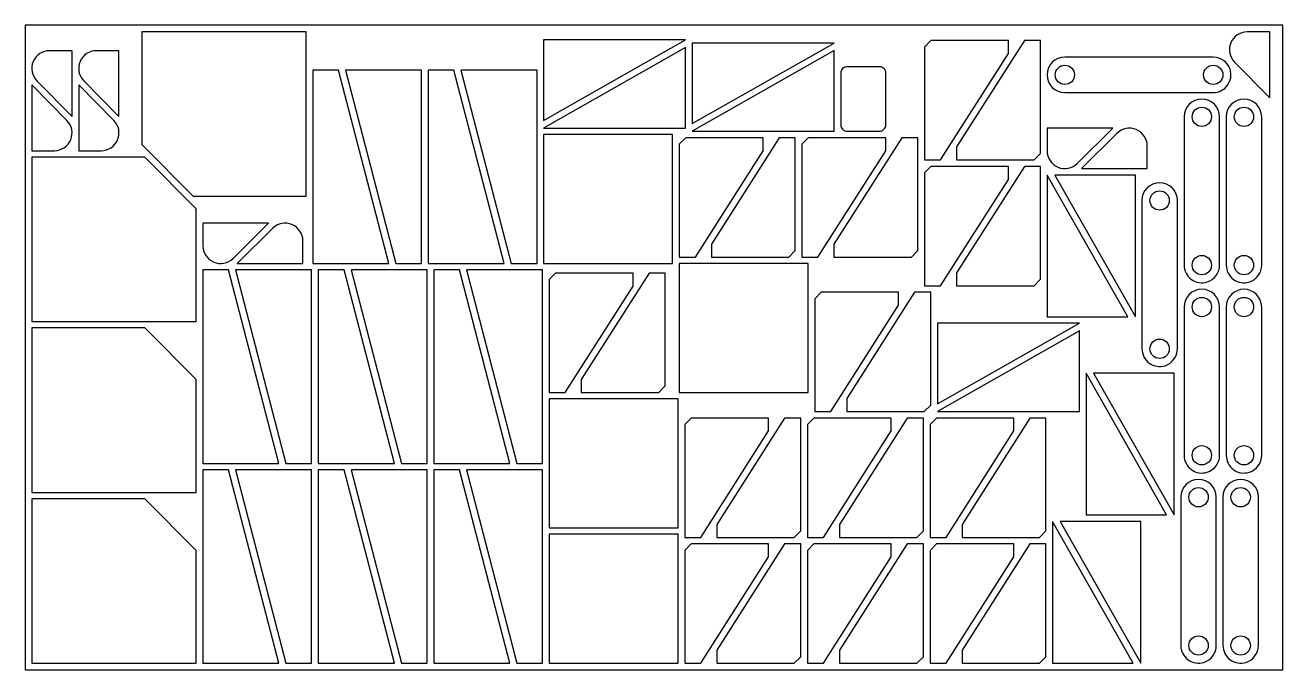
# Model space of a CAD drawing. Header units: metres. Extents: x 0 to 1950, y 0 to 1000.
import ezdxf

# ---------------------------------------------------------------- set-up
doc = ezdxf.new("R2010")
doc.units = ezdxf.units.M

msp = doc.modelspace()

# ---------------------------------------------------------------- linework, layer by layer
for points in [[(0, 0), (1950, 0), (1950, 1000), (0, 1000)], [(435.7, 734.7), (435.7, 989.7), (180.7, 989.7), (180.7, 814.7), (260.7, 734.7)], [(803.9, 977.2), (803.9, 852.2), (1023.9, 977.2)], [(1419.4, 791), (1524.4, 956), (1524.4, 976), (1404.4, 976), (1394.4, 966), (1394.4, 791)], [(1549.2, 976), (1444.2, 811), (1444.2, 791), (1564.2, 791), (1574.2, 801), (1574.2, 976)], [(1023.9, 840.4), (1023.9, 965.4), (803.9, 840.4)], [(1034.2, 972.3), (1034.2, 847.3), (1254.2, 972.3)], [(1254.2, 835.5), (1254.2, 960.5), (1034.2, 835.5)], [(563.9, 630.4), (485.9, 930.4), (445.9, 930.4), (445.9, 630.4)], [(496.7, 930.4), (574.7, 630.4), (614.7, 630.4), (614.7, 930.4)], [(742.9, 630.4), (664.9, 930.4), (624.9, 930.4), (624.9, 630.4)], [(675.7, 930.4), (753.7, 630.4), (793.7, 630.4), (793.7, 930.4)], [(1003.9, 630.4), (1003.9, 830.4), (803.9, 830.4), (803.9, 630.4)], [(1039.1, 640.3), (1144.1, 805.3), (1144.1, 825.3), (1024.1, 825.3), (1014.1, 815.3), (1014.1, 640.3)], [(1168.9, 825.3), (1063.9, 660.3), (1063.9, 640.3), (1183.9, 640.3), (1193.9, 650.3), (1193.9, 825.3)], [(1229.2, 640.3), (1334.2, 805.3), (1334.2, 825.3), (1214.2, 825.3), (1204.2, 815.3), (1204.2, 640.3)], [(1359, 825.3), (1254, 660.3), (1254, 640.3), (1374, 640.3), (1384, 650.3), (1384, 825.3)], [(10.3, 795.3), (10.3, 540.3), (265.3, 540.3), (265.3, 715.3), (185.3, 795.3)], [(1419.4, 595.8), (1524.4, 760.8), (1524.4, 780.8), (1404.4, 780.8), (1394.4, 770.8), (1394.4, 595.8)], [(1549.2, 780.8), (1444.2, 615.8), (1444.2, 595.8), (1564.2, 595.8), (1574.2, 605.8), (1574.2, 780.8)], [(1584.5, 547.5), (1709.5, 547.5), (1584.5, 767.5)], [(1721.3, 767.5), (1596.3, 767.5), (1721.3, 547.5)], [(1214.1, 430.3), (1214.1, 630.3), (1014.1, 630.3), (1014.1, 430.3)], [(393.5, 320.3), (315.5, 620.3), (275.5, 620.3), (275.5, 320.3)], [(326.2, 620.3), (404.2, 320.3), (444.2, 320.3), (444.2, 620.3)], [(572.5, 320.3), (494.5, 620.3), (454.5, 620.3), (454.5, 320.3)], [(505.3, 620.3), (583.3, 320.3), (623.3, 320.3), (623.3, 620.3)], [(751.5, 320.3), (673.5, 620.3), (633.5, 620.3), (633.5, 320.3)], [(684.3, 620.3), (762.3, 320.3), (802.3, 320.3), (802.3, 620.3)], [(837.5, 430.3), (942.5, 595.3), (942.5, 615.3), (822.5, 615.3), (812.5, 605.3), (812.5, 430.3)], [(967.3, 615.3), (862.3, 450.3), (862.3, 430.3), (982.3, 430.3), (992.3, 440.3), (992.3, 615.3)], [(1249.3, 400.7), (1354.3, 565.7), (1354.3, 585.7), (1234.3, 585.7), (1224.3, 575.7), (1224.3, 400.7)], [(1379.1, 585.7), (1274.1, 420.7), (1274.1, 400.7), (1394.1, 400.7), (1404.1, 410.7), (1404.1, 585.7)], [(10.3, 530.3), (10.3, 275.3), (265.3, 275.3), (265.3, 450.3), (185.3, 530.3)], [(1414.5, 537.5), (1414.5, 412.5), (1634.5, 537.5)], [(1634.5, 400.7), (1634.5, 525.7), (1414.5, 400.7)], [(1644.8, 240.4), (1769.8, 240.4), (1644.8, 460.4)], [(1781.6, 460.4), (1656.6, 460.4), (1781.6, 240.4)], [(1012.5, 220.3), (1012.5, 420.3), (812.5, 420.3), (812.5, 220.3)], [(1047.7, 205.5), (1152.7, 370.5), (1152.7, 390.5), (1032.7, 390.5), (1022.7, 380.5), (1022.7, 205.5)], [(1177.5, 390.5), (1072.5, 225.5), (1072.5, 205.5), (1192.5, 205.5), (1202.5, 215.5), (1202.5, 390.5)], [(1237.8, 205.5), (1342.8, 370.5), (1342.8, 390.5), (1222.8, 390.5), (1212.8, 380.5), (1212.8, 205.5)], [(1367.6, 390.5), (1262.6, 225.5), (1262.6, 205.5), (1382.6, 205.5), (1392.6, 215.5), (1392.6, 390.5)], [(1428, 205.5), (1533, 370.5), (1533, 390.5), (1413, 390.5), (1403, 380.5), (1403, 205.5)], [(1557.7, 390.5), (1452.7, 225.5), (1452.7, 205.5), (1572.7, 205.5), (1582.7, 215.5), (1582.7, 390.5)], [(393.5, 10.3), (315.5, 310.3), (275.5, 310.3), (275.5, 10.3)], [(326.2, 310.3), (404.2, 10.3), (444.2, 10.3), (444.2, 310.3)], [(572.5, 10.3), (494.5, 310.3), (454.5, 310.3), (454.5, 10.3)], [(505.3, 310.3), (583.3, 10.3), (623.3, 10.3), (623.3, 310.3)], [(751.5, 10.3), (673.5, 310.3), (633.5, 310.3), (633.5, 10.3)], [(684.3, 310.3), (762.3, 10.3), (802.3, 10.3), (802.3, 310.3)], [(10.3, 265.3), (10.3, 10.3), (265.3, 10.3), (265.3, 185.3), (185.3, 265.3)], [(1593.1, 10.3), (1718.1, 10.3), (1593.1, 230.3)], [(1729.9, 230.3), (1604.9, 230.3), (1729.9, 10.3)], [(1012.5, 10.3), (1012.5, 210.3), (812.5, 210.3), (812.5, 10.3)], [(1047.7, 10.3), (1152.7, 175.3), (1152.7, 195.3), (1032.7, 195.3), (1022.7, 185.3), (1022.7, 10.3)], [(1177.5, 195.3), (1072.5, 30.3), (1072.5, 10.3), (1192.5, 10.3), (1202.5, 20.3), (1202.5, 195.3)], [(1237.8, 10.3), (1342.8, 175.3), (1342.8, 195.3), (1222.8, 195.3), (1212.8, 185.3), (1212.8, 10.3)], [(1367.6, 195.3), (1262.6, 30.3), (1262.6, 10.3), (1382.6, 10.3), (1392.6, 20.3), (1392.6, 195.3)], [(1428, 10.3), (1533, 175.3), (1533, 195.3), (1413, 195.3), (1403, 185.3), (1403, 10.3)], [(1557.7, 195.3), (1452.7, 30.3), (1452.7, 10.3), (1572.7, 10.3), (1582.7, 20.3), (1582.7, 195.3)]]:
    msp.add_lwpolyline(points, close=True)
for points in [[(1929.6, 887.4), (1929.6, 989.4), (1894.6, 989.4, 0.666171), (1875, 942.5)], [(72.8, 858.4), (72.8, 960.4), (37.8, 960.4, 0.666171), (18.2, 913.6)], [(145.5, 858.4), (145.5, 960.4), (110.5, 960.4, 0.666171), (90.9, 913.6)], [(1612, 895.4), (1842, 895.4, 0.508423), (1868.2, 931.3, 0.325888), (1842, 950.4), (1612, 950.4, 1)], [(1627, 922.9, -1), (1597, 922.9, -1)], [(1857, 922.9, -1), (1827, 922.9, -1)], [(1324.5, 935.5), (1274.5, 935.5, 0.414214), (1264.5, 925.5), (1264.5, 845.5, 0.414214), (1274.5, 835.5), (1324.5, 835.5, 0.414214), (1334.5, 845.5), (1334.5, 925.5, 0.414214)], [(10.3, 907.3), (10.3, 805.3), (45.3, 805.3, 0.666171), (64.8, 852.1)], [(83, 907.3), (83, 805.3), (118, 805.3, 0.666171), (137.6, 852.1)], [(1796.9, 857.8), (1796.9, 627.8, 0.508423), (1832.8, 601.7, 0.325888), (1851.9, 627.8), (1851.9, 857.8, 1)], [(1862.2, 857.8), (1862.2, 627.8, 0.508423), (1898.1, 601.7, 0.325888), (1917.2, 627.8), (1917.2, 857.8, 1)], [(1824.4, 842.8, -1), (1824.4, 872.8, -1)], [(1889.7, 842.8, -1), (1889.7, 872.8, -1)], [(1686.5, 840.1), (1584.5, 840.1), (1584.5, 805.1, 0.666171), (1631.3, 785.5)], [(1637.7, 777.6), (1739.7, 777.6), (1739.7, 812.6, 0.666171), (1692.8, 832.1)], [(1731.5, 728), (1731.5, 498, 0.508423), (1767.4, 471.8, 0.325888), (1786.5, 498), (1786.5, 728, 1)], [(1759, 713, -1), (1759, 743, -1)], [(377.5, 692.9), (275.5, 692.9), (275.5, 657.9, 0.666171), (322.3, 638.3)], [(328.6, 630.4), (430.6, 630.4), (430.6, 665.4, 0.666171), (383.8, 684.9)], [(1824.4, 612.8, -1), (1824.4, 642.8, -1)], [(1889.7, 612.8, -1), (1889.7, 642.8, -1)], [(1796.9, 562.8), (1796.9, 332.8, 0.508423), (1832.8, 306.6, 0.325888), (1851.9, 332.8), (1851.9, 562.8, 1)], [(1862.2, 562.8), (1862.2, 332.8, 0.508423), (1898.1, 306.6, 0.325888), (1917.2, 332.8), (1917.2, 562.8, 1)], [(1824.4, 547.8, -1), (1824.4, 577.8, -1)], [(1889.7, 547.8, -1), (1889.7, 577.8, -1)], [(1759, 483, -1), (1759, 513, -1)], [(1824.4, 317.8, -1), (1824.4, 347.8, -1)], [(1889.7, 317.8, -1), (1889.7, 347.8, -1)], [(1791.8, 267.8), (1791.8, 37.8, 0.508423), (1827.7, 11.6, 0.325888), (1846.8, 37.8), (1846.8, 267.8, 1)], [(1857.1, 267.8), (1857.1, 37.8, 0.508423), (1893, 11.6, 0.325888), (1912.1, 37.8), (1912.1, 267.8, 1)], [(1819.3, 252.8, -1), (1819.3, 282.8, -1)], [(1884.6, 252.8, -1), (1884.6, 282.8, -1)], [(1819.3, 22.8, -1), (1819.3, 52.8, -1)], [(1884.6, 22.8, -1), (1884.6, 52.8, -1)]]:
    msp.add_lwpolyline(points, format="xyb", close=True)

doc.saveas('drawing.dxf')
